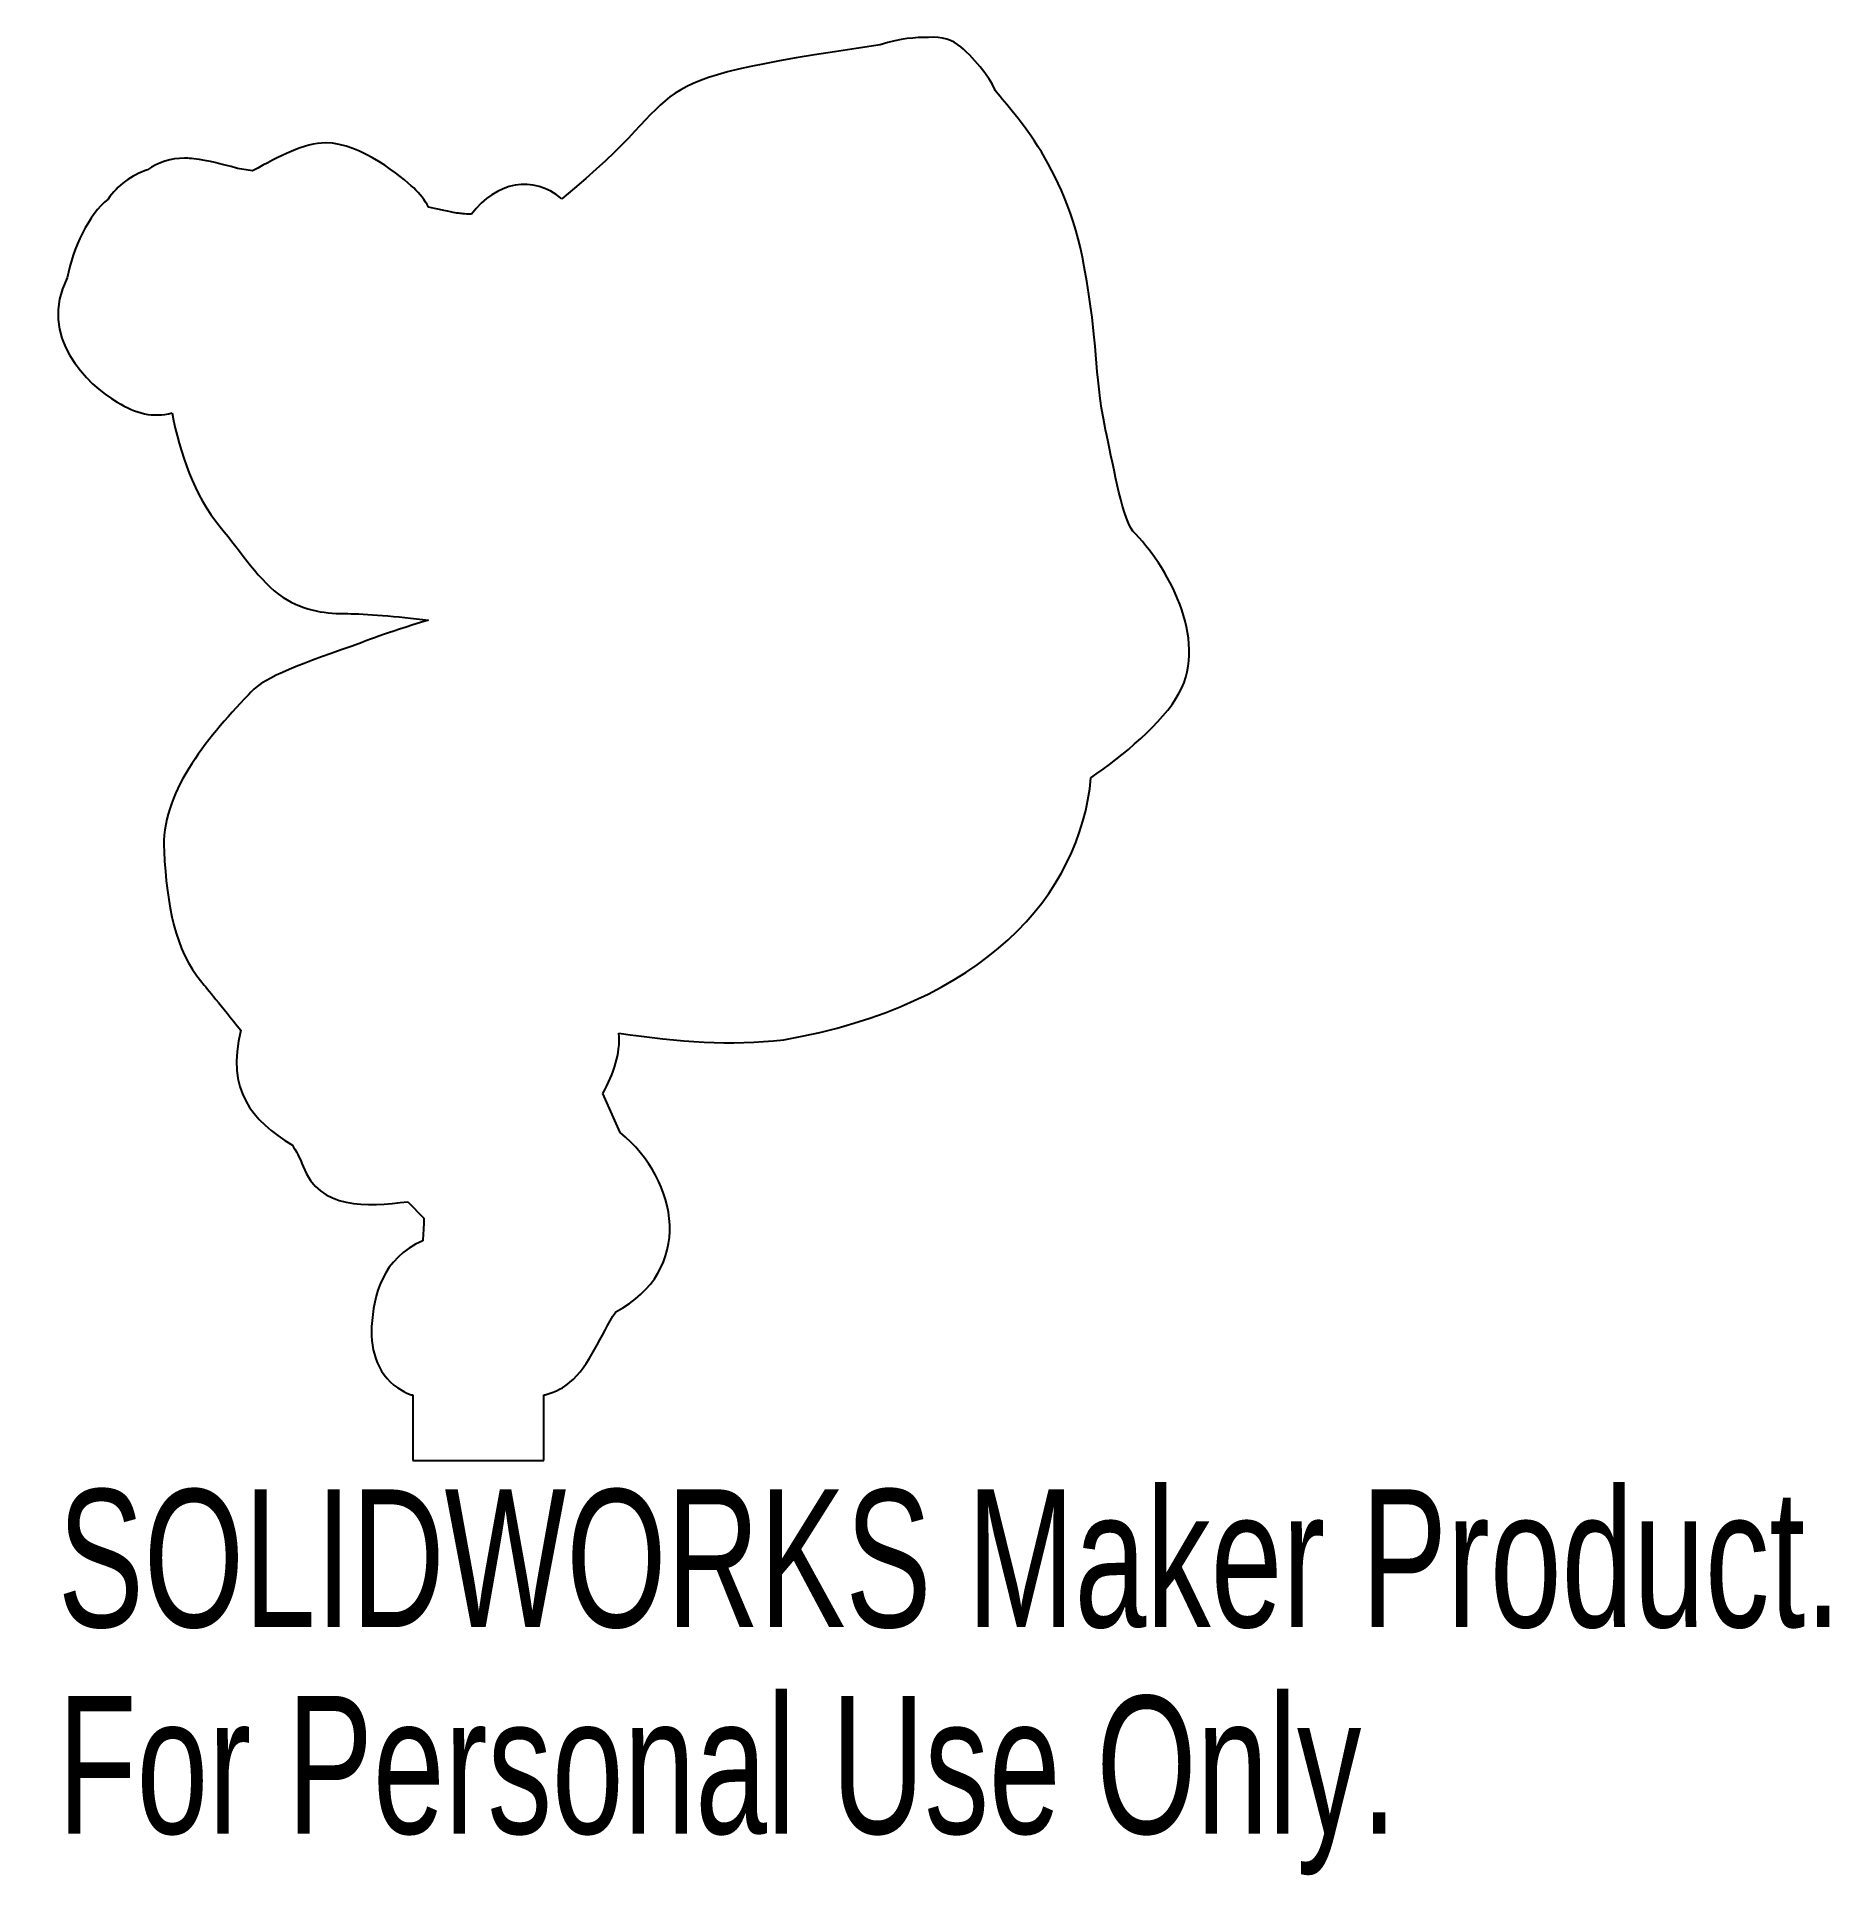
# Model space of a CAD drawing. Header units: millimetres. Extents: x 251.3 to 314.2, y -423.6 to -359.1.
import ezdxf

# ---------------------------------------------------------------- set-up
doc = ezdxf.new("R2010")
doc.units = ezdxf.units.MM
doc.styles.add('SLDTEXTSTYLE0', font='TXT', dxfattribs={"width": 0.7})

msp = doc.modelspace()

# ---------------------------------------------------------------- linework, layer by layer
at = {"color": 7, "linetype": 'Continuous', "lineweight": 25}
for p, q in [((258.872, -363.796), (258.34, -363.713)), ((271.778, -397.55), (271.168, -396.181)), ((264.322, -399.979), (264.888, -400.562)), ((264.434, -406.758), (264.494, -406.758)), ((264.494, -406.758), (264.494, -409.058)), ((269.094, -406.758), (269.138, -406.758)), ((269.094, -409.058), (269.094, -406.758)), ((264.494, -409.058), (269.094, -409.058))]:
    msp.add_line(p, q, dxfattribs=at)
for points in [[(280.903, -359.376), (271.588, -360.748), (274.754, -360.735), (269.723, -364.779)], [(282.606, -359.114), (282.107, -359.114), (281.663, -359.144), (280.903, -359.376)], [(283.732, -359.442), (283.451, -359.202), (283.076, -359.092), (282.606, -359.114)], [(284.942, -360.976), (284.819, -360.628), (284.277, -359.913), (283.732, -359.442)], [(288.068, -367.171), (287.43, -363.5), (285.413, -361.626), (284.942, -360.976)], [(261.436, -362.816), (260.663, -362.832), (259.836, -363.271), (258.872, -363.796)], [(264.526, -364.399), (264.127, -364.035), (262.689, -362.816), (261.436, -362.816)], [(255.182, -363.763), (254.619, -363.947), (254.137, -364.309), (253.797, -364.789)], [(256.476, -363.356), (256.009, -363.354), (255.553, -363.503), (255.182, -363.763)], [(258.34, -363.713), (257.102, -363.356), (256.633, -363.356), (256.476, -363.356)], [(265.051, -365.078), (264.923, -364.827), (264.747, -364.596), (264.526, -364.399)], [(269.723, -364.779), (268.729, -363.938), (267.41, -364.174), (266.557, -365.324)], [(253.797, -364.789), (253.113, -365.336), (252.562, -366.51), (252.363, -367.554)], [(266.557, -365.324), (266.002, -365.287), (266.252, -365.327), (265.051, -365.078)], [(252.363, -367.554), (251.292, -369.601), (253.084, -371.313), (254.113, -371.916)], [(288.814, -372.892), (288.385, -370.678), (288.588, -369.981), (288.068, -367.171)], [(254.113, -371.916), (254.794, -372.324), (255.362, -372.472), (256.044, -372.294)], [(256.044, -372.294), (256.311, -373.71), (256.813, -375.173), (257.73, -376.293)], [(289.772, -376.439), (289.361, -375.871), (289.055, -373.883), (288.814, -372.892)], [(257.73, -376.293), (258.498, -377.193), (259.081, -378.197), (259.943, -378.771)], [(291.406, -382.123), (292.446, -380.214), (290.956, -377.624), (289.772, -376.439)], [(259.943, -378.771), (260.702, -379.272), (261.515, -379.34), (262.211, -379.34)], [(262.211, -379.34), (262.818, -379.34), (263.929, -379.436), (265.042, -379.568)], [(265.042, -379.568), (263.48, -380.03), (262.851, -380.307), (262.361, -380.483)], [(262.361, -380.483), (260.283, -381.193), (259.133, -381.653), (258.723, -382.191)], [(258.723, -382.191), (257.2, -383.791), (255.645, -385.662), (255.761, -387.675)], [(288.304, -385.101), (289.413, -384.337), (290.829, -383.182), (291.406, -382.123)], [(277.517, -394.295), (284.514, -393.074), (287.94, -389.217), (288.304, -385.101)], [(255.761, -387.675), (255.868, -389.613), (256.134, -391.136), (257.084, -392.272)], [(257.084, -392.272), (257.286, -392.512), (257.756, -393.09), (258.458, -393.962)], [(258.458, -393.962), (257.931, -396.086), (258.836, -397.102), (260.266, -397.999)], [(271.168, -396.181), (271.551, -395.466), (271.79, -394.806), (271.733, -394.07)], [(271.733, -394.07), (273.886, -394.365), (275.621, -394.521), (277.517, -394.295)], [(260.266, -397.999), (260.369, -398.137), (260.55, -398.49), (260.643, -398.74)], [(271.62, -403.843), (274.38, -402.395), (273.859, -399.253), (271.778, -397.55)], [(260.643, -398.74), (261.21, -400.26), (262.875, -400.165), (264.322, -399.979)], [(264.888, -400.562), (264.876, -400.864), (264.861, -401.134), (264.845, -401.352)], [(264.845, -401.352), (263.43, -401.96), (263.11, -403.263), (263.05, -404.357)], [(270.011, -406.319), (270.694, -405.755), (271.096, -404.644), (271.62, -403.843)], [(263.05, -404.357), (263.001, -405.242), (263.287, -406.147), (264.117, -406.605)], [(269.138, -406.758), (269.557, -406.643), (269.786, -406.505), (270.011, -406.319)], [(264.117, -406.605), (264.204, -406.662), (264.31, -406.713), (264.434, -406.758)]]:
    msp.add_open_spline(points, degree=3, dxfattribs=at)

# ---------------------------------------------------------------- texts
at = {"color": 7, "linetype": 'Continuous', "char_height": 4.83362, "attachment_point": 1, "style": 'SLDTEXTSTYLE0'}
for s, insert in [('SOLIDWORKS Maker Product.', (252.034, -410.077)), ('For Personal Use Only.', (252.034, -417.328))]:
    msp.add_mtext(s, dxfattribs=dict(at, insert=insert))

doc.saveas('drawing.dxf')
